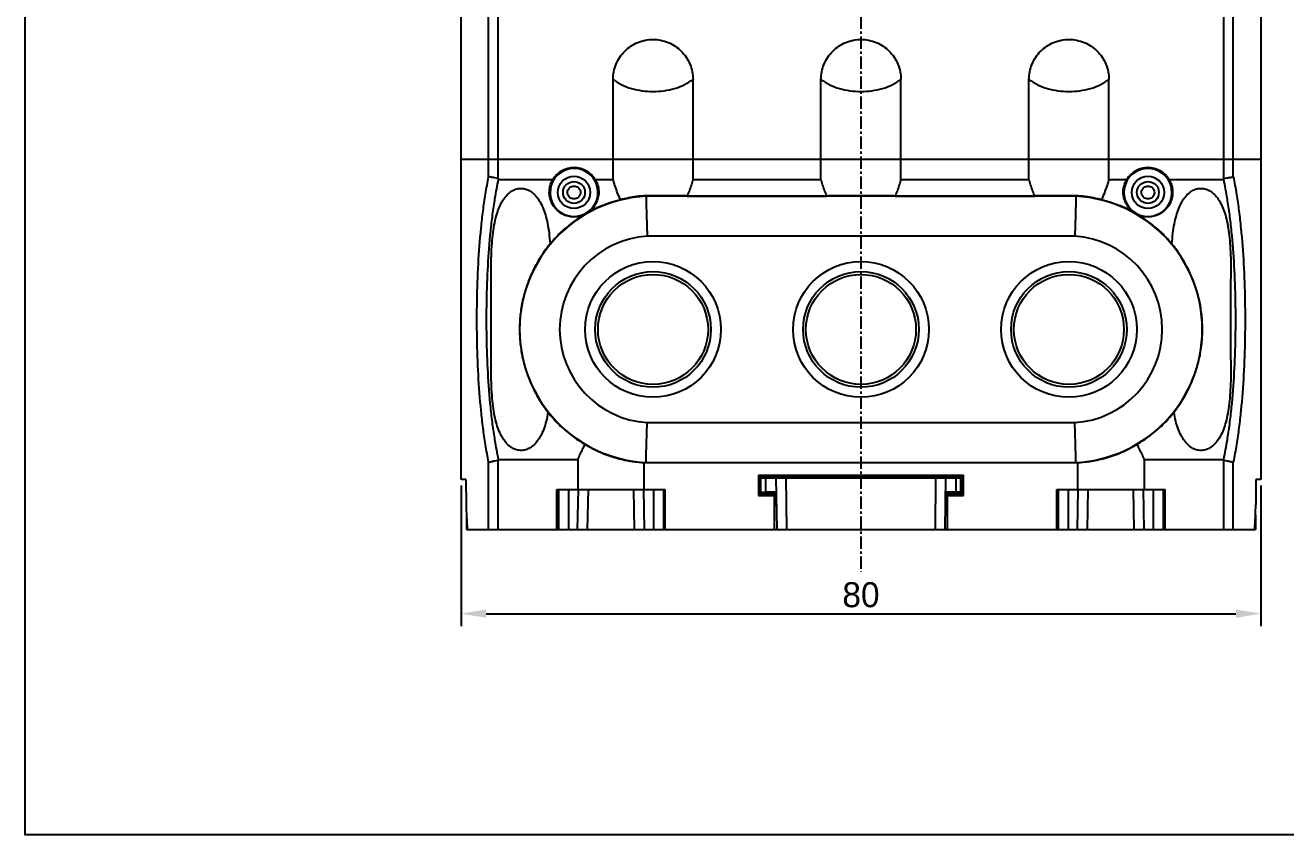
# Model space of a CAD drawing. Header units: millimetres. Extents: x 19 to 859, y 22 to 702.
# Drawn here: x 19.1 to 145.2, y 22.5 to 103.5 of the extents above; entities that cross this region are included whole.
import ezdxf

# ---------------------------------------------------------------- set-up
doc = ezdxf.new("R2010")
doc.units = ezdxf.units.MM
doc.linetypes.add('CENTER', pattern=[2, 1.25, -0.25, 0.25, -0.25])
doc.layers.add('02___PRT_ALL_AXES', color=7, linetype='Continuous')
doc.layers.add('도면층1', color=7, linetype='Continuous')
doc.styles.get("Standard").update_dxf_attribs({"font": 'BareunDotumPro1.ttf'})
doc.dimstyles.new('ISO-25', dxfattribs={"dimtxt": 2.5, "dimasz": 2.5, "dimexe": 1.25, "dimexo": 0.625, "dimtad": 1, "dimtxsty": 'Standard', "dimcen": 2.5, "dimadec": 0, "dimazin": 0, "dimtfac": 1, "dimtmove": 0, "dimatfit": 3, "dimfxl": 0, "dimarcsym": 0})

# ---------------------------------------------------------------- blocks, each defined once
blk = doc.blocks.new('*D17')
at = {"color": 0, "lineweight": -2}
for p, q in [((62.67, 57.4), (62.67, 43.34)), ((142.67, 57.4), (142.67, 43.34)), ((65.17, 44.59), (140.17, 44.59))]:
    blk.add_line(p, q, dxfattribs=at)
at = {"color": 0}
for points in [[(65.17, 45.01), (65.17, 44.18), (62.67, 44.59)], [(140.17, 44.18), (140.17, 45.01), (142.67, 44.59)]]:
    blk.add_solid(points, dxfattribs=at)
at = {"layer": 'Defpoints', "color": 0}
for p in [(62.67, 58.03), (142.67, 58.03), (142.67, 44.59)]:
    blk.add_point(p, dxfattribs=at)
at = {"color": 0, "insert": (102.67, 46.47), "char_height": 2.5, "attachment_point": 5}
blk.add_mtext('80', dxfattribs=at)

msp = doc.modelspace()

# ---------------------------------------------------------------- linework, layer by layer
at = {"color": 7, "linetype": 'Continuous'}
for p, q in [((62.672, 58.027), (62.672, 142.727)), ((65.433, 88.295), (65.433, 142.727)), ((66.378, 88.118), (66.378, 142.727)), ((138.967, 88.118), (138.967, 142.727)), ((139.911, 88.295), (139.911, 142.727)), ((142.672, 142.727), (142.672, 58.027)), ((77.872, 88.027), (77.872, 98.027)), ((85.872, 88.027), (85.872, 98.027)), ((98.672, 88.027), (98.672, 98.027)), ((106.672, 88.027), (106.672, 98.027)), ((119.472, 88.027), (119.472, 98.027)), ((127.472, 88.027), (127.472, 98.027)), ((142.672, 90.027), (62.672, 90.027)), ((66.426, 88.027), (71.857, 88.027)), ((71.656, 87.353), (71.572, 86.727)), ((76.088, 88.027), (77.872, 88.027)), ((85.872, 88.027), (98.672, 88.027)), ((106.672, 88.027), (119.472, 88.027)), ((127.472, 88.027), (129.257, 88.027)), ((133.488, 88.027), (138.919, 88.027)), ((81.171, 86.345), (81.169, 86.395)), ((124.174, 86.345), (81.171, 86.345)), ((85.291, 86.368), (99.254, 86.368)), ((106.091, 86.368), (120.054, 86.368)), ((124.174, 86.345), (124.175, 86.395)), ((128.974, 86.651), (129.077, 86.027)), ((124.059, 82.346), (81.285, 82.346)), ((81.285, 63.707), (124.059, 63.707)), ((65.433, 53.027), (65.433, 59.758)), ((66.378, 53.027), (66.378, 59.935)), ((74.365, 60.027), (74.365, 57.027)), ((80.979, 57.027), (80.979, 59.712)), ((81.171, 59.708), (81.17, 59.701)), ((81.17, 59.701), (124.174, 59.701)), ((81.171, 59.708), (124.174, 59.708)), ((124.174, 59.708), (124.174, 59.701)), ((124.365, 57.027), (124.365, 59.712)), ((130.979, 60.027), (130.979, 57.027)), ((138.967, 53.027), (138.967, 59.935)), ((139.911, 53.027), (139.911, 59.758)), ((63.166, 58.027), (62.672, 58.027)), ((63.166, 58.027), (63.172, 55.526)), ((92.418, 58.431), (112.927, 58.431)), ((92.418, 58.431), (92.522, 58.327)), ((92.418, 58.431), (92.418, 56.422)), ((92.505, 58.027), (92.672, 58.027)), ((92.505, 58.027), (92.505, 56.509)), ((112.822, 58.327), (92.522, 58.327)), ((92.522, 58.327), (92.522, 58.027)), ((92.672, 58.177), (112.672, 58.177)), ((92.672, 56.585), (92.672, 58.177)), ((93.172, 56.742), (93.172, 58.177)), ((94.172, 58.177), (94.262, 53.027)), ((95.172, 58.177), (95.21, 53.027)), ((110.135, 53.027), (110.172, 58.177)), ((111.082, 53.027), (111.172, 58.177)), ((112.172, 58.177), (112.172, 56.742)), ((112.672, 56.585), (112.672, 58.177)), ((112.84, 58.027), (112.672, 58.027)), ((112.927, 58.431), (112.822, 58.327)), ((112.822, 58.027), (112.822, 58.327)), ((112.84, 58.027), (112.84, 56.509)), ((112.927, 56.422), (112.927, 58.431)), ((142.179, 58.027), (142.173, 55.526)), ((142.672, 58.027), (142.179, 58.027)), ((72.248, 57.027), (83.097, 57.027)), ((72.248, 53.027), (72.248, 57.027)), ((72.405, 57.027), (72.405, 53.027)), ((73.405, 57.027), (73.405, 53.027)), ((74.335, 53.027), (74.405, 57.027)), ((75.335, 53.027), (75.405, 57.027)), ((80.01, 53.027), (79.94, 57.027)), ((81.01, 53.027), (80.94, 57.027)), ((81.94, 53.027), (81.94, 57.027)), ((82.939, 53.027), (82.939, 57.027)), ((83.097, 53.027), (83.097, 57.027)), ((94.197, 56.742), (93.172, 56.742)), ((112.172, 56.742), (111.147, 56.742)), ((122.248, 57.027), (133.097, 57.027)), ((122.248, 53.027), (122.248, 57.027)), ((122.405, 57.027), (122.405, 53.027)), ((123.405, 57.027), (123.405, 53.027)), ((124.335, 53.027), (124.405, 57.027)), ((125.335, 53.027), (125.405, 57.027)), ((130.01, 53.027), (129.94, 57.027)), ((131.01, 53.027), (130.94, 57.027)), ((131.94, 53.027), (131.94, 57.027)), ((132.939, 53.027), (132.939, 57.027)), ((133.097, 53.027), (133.097, 57.027)), ((92.418, 56.422), (92.505, 56.509)), ((92.418, 56.422), (94.022, 56.422)), ((92.505, 56.509), (94.022, 56.509)), ((94.022, 56.428), (93, 56.461)), ((93.031, 56.476), (94.022, 56.504)), ((93.031, 56.461), (93.031, 56.476)), ((93.172, 56.577), (94.2, 56.577)), ((94.022, 53.027), (94.022, 56.504)), ((94.022, 55.557), (94.206, 55.567)), ((94.206, 55.567), (94.218, 55.567)), ((111.127, 55.567), (111.139, 55.567)), ((111.139, 55.567), (111.322, 55.557)), ((111.144, 56.577), (112.172, 56.577)), ((111.322, 56.509), (112.84, 56.509)), ((111.322, 56.504), (112.314, 56.476)), ((111.322, 53.027), (111.322, 56.504)), ((112.344, 56.461), (111.322, 56.428)), ((111.322, 56.422), (112.927, 56.422)), ((112.314, 56.461), (112.314, 56.476)), ((112.927, 56.422), (112.84, 56.509)), ((63.223, 53.027), (142.122, 53.027))]:
    msp.add_line(p, q, dxfattribs=at)
msp.add_lwpolyline([(19.082, 603.511), (858.998, 603.511), (858.998, 22.473), (19.082, 22.473)], close=True)
for centre, radius in [((73.972, 86.727), 1.618), ((131.372, 86.727), 1.618), ((73.972, 86.727), 1.095), ((131.372, 86.727), 1.095), ((81.872, 73.027), 6.79), ((102.672, 73.027), 6.79), ((123.472, 73.027), 6.79), ((81.872, 73.027), 5.79), ((81.872, 73.027), 5.5), ((102.672, 73.027), 5.79), ((102.672, 73.027), 5.5), ((123.472, 73.027), 5.79), ((123.472, 73.027), 5.5)]:
    msp.add_circle(centre, radius, dxfattribs=at)
for centre, radius, start, end in [((73.972, 86.727), 2.4, 180, 164.85829), ((73.972, 86.727), 2.483, 31.57262, 148.42738), ((131.372, 86.727), 2.4, 196.95776, 181.81631), ((131.372, 86.727), 2.483, 31.57262, 148.42738), ((81.872, 73.027), 13.337, 93.01635, 266.98365), ((123.472, 73.027), 13.337, 273.01635, 86.98365), ((81.872, 73.027), 9.338, 93.60507, 266.39493), ((123.472, 73.027), 9.338, 273.60507, 86.39493), ((81.872, 73.027), 13.344, 266.16375, 266.98448), ((123.472, 73.027), 13.344, 273.01552, 273.83625)]:
    msp.add_arc(centre, radius, start, end, dxfattribs=at)
for points, knots in [([(77.872, 98.027), (77.872, 98.547), (78.08, 99.599), (78.971, 100.928), (80.3, 101.818), (81.352, 102.027), (81.872, 102.027)], [0, 0, 0, 0, 1.5607228, 3.1214453, 4.6821679, 6.2428905, 6.2428905, 6.2428905, 6.2428905]), ([(81.872, 102.027), (82.393, 102.027), (83.444, 101.818), (84.774, 100.928), (85.664, 99.599), (85.872, 98.547), (85.872, 98.027)], [0, 0, 0, 0, 1.5607226, 3.1214452, 4.6821677, 6.2428905, 6.2428905, 6.2428905, 6.2428905]), ([(98.672, 98.027), (98.672, 98.547), (98.88, 99.599), (99.771, 100.928), (101.1, 101.818), (102.152, 102.027), (102.672, 102.027)], [0, 0, 0, 0, 1.5607228, 3.1214453, 4.6821679, 6.2428905, 6.2428905, 6.2428905, 6.2428905]), ([(102.672, 102.027), (103.193, 102.027), (104.244, 101.818), (105.574, 100.928), (106.464, 99.599), (106.672, 98.547), (106.672, 98.027)], [0, 0, 0, 0, 1.5607226, 3.1214452, 4.6821677, 6.2428905, 6.2428905, 6.2428905, 6.2428905]), ([(119.472, 98.027), (119.472, 98.547), (119.68, 99.599), (120.571, 100.928), (121.9, 101.818), (122.952, 102.027), (123.472, 102.027)], [0, 0, 0, 0, 1.5607228, 3.1214453, 4.6821679, 6.2428905, 6.2428905, 6.2428905, 6.2428905]), ([(123.472, 102.027), (123.993, 102.027), (125.044, 101.818), (126.374, 100.928), (127.264, 99.599), (127.472, 98.547), (127.472, 98.027)], [0, 0, 0, 0, 1.5607226, 3.1214452, 4.6821677, 6.2428905, 6.2428905, 6.2428905, 6.2428905]), ([(77.872, 98.027), (78.142, 97.824), (78.735, 97.468), (79.718, 97.096), (80.776, 96.874), (81.872, 96.801), (82.969, 96.874), (84.026, 97.096), (85.01, 97.468), (85.602, 97.824), (85.872, 98.027)], [0, 0, 0, 0, 1.0123135, 2.0590293, 3.1408079, 4.2429983, 5.3451888, 6.4269674, 7.4736831, 8.4859966, 8.4859966, 8.4859966, 8.4859966]), ([(98.672, 98.027), (98.942, 97.824), (99.535, 97.468), (100.518, 97.096), (101.576, 96.874), (102.672, 96.801), (103.769, 96.874), (104.826, 97.096), (105.81, 97.468), (106.402, 97.824), (106.672, 98.027)], [0, 0, 0, 0, 1.0123135, 2.0590293, 3.1408079, 4.2429983, 5.3451888, 6.4269674, 7.4736831, 8.4859966, 8.4859966, 8.4859966, 8.4859966]), ([(119.472, 98.027), (119.742, 97.824), (120.335, 97.468), (121.318, 97.096), (122.376, 96.874), (123.472, 96.801), (124.569, 96.874), (125.626, 97.096), (126.61, 97.468), (127.202, 97.824), (127.472, 98.027)], [0, 0, 0, 0, 1.0123135, 2.0590293, 3.1408079, 4.2429983, 5.3451888, 6.4269674, 7.4736831, 8.4859966, 8.4859966, 8.4859966, 8.4859966]), ([(65.433, 59.757), (65.375, 60.043), (65.264, 60.623), (65.07, 61.758), (64.866, 63.181), (64.603, 65.505), (64.38, 68.507), (64.254, 72.176), (64.254, 75.878), (64.38, 79.546), (64.603, 82.548), (64.866, 84.872), (65.07, 86.295), (65.264, 87.43), (65.375, 88.01), (65.433, 88.296)], [0, 0, 0, 0, 0.8760099, 1.7718813, 3.4530121, 5.1890708, 8.7874478, 12.4800403, 16.1985278, 19.8910138, 23.4893379, 25.2254091, 26.9065772, 27.8025164, 28.6785989, 28.6785989, 28.6785989, 28.6785989]), ([(66.378, 88.118), (66.274, 88.137), (66.065, 88.176), (65.751, 88.236), (65.539, 88.275), (65.433, 88.295)], [0, 0, 0, 0, 0.31645168, 0.63682698, 0.96101966, 0.96101966, 0.96101966, 0.96101966]), ([(138.967, 88.118), (139.07, 88.137), (139.279, 88.176), (139.594, 88.236), (139.805, 88.275), (139.911, 88.295)], [0, 0, 0, 0, 0.31645251, 0.63682839, 0.96102139, 0.96102139, 0.96102139, 0.96102139]), ([(139.911, 88.296), (139.97, 88.007), (140.082, 87.421), (140.276, 86.281), (140.48, 84.856), (140.743, 82.535), (140.965, 79.538), (141.091, 75.875), (141.091, 72.178), (140.965, 68.515), (140.743, 65.518), (140.48, 63.197), (140.276, 61.772), (140.082, 60.632), (139.97, 60.046), (139.911, 59.757)], [0, 0, 0, 0, 0.8846843, 1.7896084, 3.4687777, 5.2026055, 8.7958603, 12.4828594, 16.1957758, 19.882881, 23.476189, 25.2100047, 26.889137, 27.7939939, 28.6786058, 28.6786058, 28.6786058, 28.6786058]), ([(66.426, 60.027), (66.359, 60.339), (66.232, 60.975), (66.028, 62.146), (65.822, 63.559), (65.564, 65.802), (65.346, 68.699), (65.222, 72.24), (65.222, 75.813), (65.346, 79.354), (65.564, 82.251), (65.822, 84.494), (66.028, 85.907), (66.232, 87.078), (66.359, 87.714), (66.426, 88.027)], [0, 0, 0, 0, 0.9590469, 1.943817, 3.566864, 5.2427451, 8.7160099, 12.2799627, 15.8688386, 19.4326886, 22.9059024, 24.5817956, 26.2048785, 27.1897132, 28.1488309, 28.1488309, 28.1488309, 28.1488309]), ([(65.672, 78.044), (65.672, 78.373), (65.675, 79.162), (65.697, 80.359), (65.759, 81.59), (65.866, 82.681), (66.02, 83.646), (66.225, 84.493), (66.482, 85.229), (66.791, 85.853), (67.152, 86.365), (67.559, 86.756), (68, 87.016), (68.459, 87.144), (68.922, 87.139), (69.381, 87), (69.818, 86.73), (70.219, 86.332), (70.575, 85.816), (70.879, 85.189), (71.132, 84.452), (71.333, 83.603), (71.484, 82.638), (71.55, 81.953), (71.576, 81.591)], [0, 0, 0, 0, 0.986682, 2.3675431, 3.5915967, 4.6817551, 5.6543199, 6.5214363, 7.294764, 7.9856737, 8.6052461, 9.1650169, 9.6663018, 10.1256674, 10.5753639, 11.0391982, 11.5441114, 12.1026988, 12.7227238, 13.4140541, 14.1878356, 15.0552129, 16.027825, 17.1177357, 17.1177357, 17.1177357, 17.1177357]), ([(66.378, 88.118), (66.383, 88.108), (66.394, 88.088), (66.411, 88.058), (66.421, 88.037), (66.426, 88.027)], [0, 0, 0, 0, 0.03452939, 0.06900657, 0.10343203, 0.10343203, 0.10343203, 0.10343203]), ([(71.502, 86.727), (71.501, 86.878), (71.526, 87.183), (71.646, 87.623), (71.779, 87.898), (71.857, 88.027)], [0, 0, 0, 0, 0.4548919, 0.9109671, 1.3629059, 1.3629059, 1.3629059, 1.3629059]), ([(73.325, 86.727), (73.325, 86.803), (73.354, 86.958), (73.474, 87.155), (73.649, 87.296), (73.857, 87.371), (74.08, 87.373), (74.294, 87.298), (74.471, 87.155), (74.591, 86.957), (74.619, 86.803), (74.62, 86.727)], [0, 0, 0, 0, 0.2305825, 0.4592247, 0.6783284, 0.8916416, 1.1120134, 1.3339723, 1.5571951, 1.7837065, 2.0138109, 2.0138109, 2.0138109, 2.0138109]), ([(76.088, 88.027), (76.165, 87.898), (76.298, 87.623), (76.419, 87.183), (76.444, 86.878), (76.443, 86.727)], [0, 0, 0, 0, 0.4519388, 0.9080139, 1.3629059, 1.3629059, 1.3629059, 1.3629059]), ([(78.618, 85.988), (78.518, 86.212), (78.329, 86.664), (78.08, 87.345), (77.937, 87.801), (77.872, 88.027)], [0, 0, 0, 0, 0.7380452, 1.469432, 2.1726361, 2.1726361, 2.1726361, 2.1726361]), ([(85.872, 88.027), (85.82, 87.844), (85.707, 87.475), (85.512, 86.922), (85.367, 86.553), (85.291, 86.368)], [0, 0, 0, 0, 0.5687636, 1.1582226, 1.7583306, 1.7583306, 1.7583306, 1.7583306]), ([(99.254, 86.368), (99.177, 86.553), (99.032, 86.922), (98.838, 87.475), (98.724, 87.844), (98.672, 88.027)], [0, 0, 0, 0, 0.60011, 1.1895694, 1.7583306, 1.7583306, 1.7583306, 1.7583306]), ([(106.672, 88.027), (106.62, 87.844), (106.507, 87.475), (106.312, 86.922), (106.167, 86.553), (106.091, 86.368)], [0, 0, 0, 0, 0.5687636, 1.1582226, 1.7583306, 1.7583306, 1.7583306, 1.7583306]), ([(120.054, 86.368), (119.977, 86.553), (119.832, 86.922), (119.638, 87.475), (119.524, 87.844), (119.472, 88.027)], [0, 0, 0, 0, 0.60011, 1.1895694, 1.7583306, 1.7583306, 1.7583306, 1.7583306]), ([(127.472, 88.027), (127.408, 87.801), (127.265, 87.345), (127.016, 86.664), (126.827, 86.212), (126.727, 85.988)], [0, 0, 0, 0, 0.7032125, 1.4345976, 2.1726361, 2.1726361, 2.1726361, 2.1726361]), ([(128.902, 86.727), (128.901, 86.878), (128.926, 87.183), (129.046, 87.623), (129.179, 87.898), (129.257, 88.027)], [0, 0, 0, 0, 0.4548919, 0.9109671, 1.3629059, 1.3629059, 1.3629059, 1.3629059]), ([(130.725, 86.727), (130.725, 86.803), (130.754, 86.958), (130.874, 87.155), (131.049, 87.296), (131.257, 87.371), (131.48, 87.373), (131.694, 87.298), (131.871, 87.155), (131.991, 86.957), (132.019, 86.803), (132.02, 86.727)], [0, 0, 0, 0, 0.2305825, 0.4592247, 0.6783284, 0.8916416, 1.1120134, 1.3339723, 1.5571951, 1.7837065, 2.0138109, 2.0138109, 2.0138109, 2.0138109]), ([(133.488, 88.027), (133.565, 87.898), (133.698, 87.623), (133.819, 87.183), (133.844, 86.878), (133.843, 86.727)], [0, 0, 0, 0, 0.4519388, 0.9080139, 1.3629059, 1.3629059, 1.3629059, 1.3629059]), ([(133.768, 81.591), (133.794, 81.941), (133.857, 82.605), (134.001, 83.544), (134.192, 84.376), (134.433, 85.105), (134.724, 85.733), (135.065, 86.257), (135.455, 86.67), (135.885, 86.963), (136.347, 87.126), (136.825, 87.152), (137.299, 87.036), (137.748, 86.784), (138.156, 86.406), (138.516, 85.914), (138.825, 85.315), (139.083, 84.613), (139.29, 83.81), (139.449, 82.899), (139.562, 81.877), (139.633, 80.732), (139.668, 79.457), (139.672, 78.562), (139.672, 78.092)], [0, 0, 0, 0, 1.0539133, 1.9995836, 2.8481318, 3.6107793, 4.2979822, 4.9211538, 5.4787102, 5.9913222, 6.4659129, 6.9324471, 7.4068888, 7.9102651, 8.4594167, 9.0619347, 9.732982, 10.4743288, 11.3004237, 12.2190559, 13.2437483, 14.3858049, 15.6577235, 17.0702457, 17.0702457, 17.0702457, 17.0702457]), ([(138.919, 88.027), (138.924, 88.037), (138.934, 88.058), (138.95, 88.088), (138.961, 88.108), (138.967, 88.118)], [0, 0, 0, 0, 0.03442269, 0.06889706, 0.10342364, 0.10342364, 0.10342364, 0.10342364]), ([(138.919, 88.027), (138.986, 87.711), (139.114, 87.07), (139.319, 85.894), (139.524, 84.479), (139.782, 82.239), (139.999, 79.346), (140.123, 75.81), (140.123, 72.243), (139.999, 68.707), (139.782, 65.814), (139.524, 63.574), (139.319, 62.159), (139.114, 60.983), (138.986, 60.342), (138.919, 60.027)], [0, 0, 0, 0, 0.9673975, 1.9609323, 3.5820833, 5.2558095, 8.7241291, 12.2826831, 15.8661821, 19.4248385, 22.8932095, 24.5669239, 26.1880393, 27.1815101, 28.1488371, 28.1488371, 28.1488371, 28.1488371]), ([(74.993, 84.497), (74.811, 84.414), (74.428, 84.293), (73.827, 84.256), (73.234, 84.363), (72.68, 84.612), (72.196, 84.993), (71.815, 85.491), (71.565, 86.081), (71.504, 86.51), (71.502, 86.727)], [0, 0, 0, 0, 0.5979773, 1.1926589, 1.7884346, 2.3889936, 2.9967619, 3.6181055, 4.2495704, 4.9000316, 4.9000316, 4.9000316, 4.9000316]), ([(74.62, 86.727), (74.621, 86.649), (74.594, 86.492), (74.474, 86.291), (74.296, 86.145), (74.084, 86.07), (73.861, 86.07), (73.648, 86.145), (73.47, 86.291), (73.351, 86.493), (73.324, 86.649), (73.325, 86.727)], [0, 0, 0, 0, 0.2330936, 0.464168, 0.689215, 0.9087282, 1.1267077, 1.346244, 1.5718552, 1.8020338, 2.0353214, 2.0353214, 2.0353214, 2.0353214]), ([(76.443, 86.727), (76.441, 86.532), (76.392, 86.146), (76.188, 85.607), (75.875, 85.139), (75.472, 84.758), (75.157, 84.571), (74.993, 84.497)], [0, 0, 0, 0, 0.5851829, 1.1532881, 1.712455, 2.2616519, 2.8022789, 2.8022789, 2.8022789, 2.8022789]), ([(78.618, 85.988), (78.298, 85.908), (77.665, 85.725), (76.74, 85.384), (75.847, 84.977), (75.273, 84.663), (74.993, 84.497)], [0, 0, 0, 0, 0.9886856, 1.9739174, 2.9552556, 3.9327975, 3.9327975, 3.9327975, 3.9327975]), ([(81.169, 86.395), (80.857, 86.378), (80.254, 86.322), (79.403, 86.181), (78.867, 86.055), (78.618, 85.988)], [0, 0, 0, 0, 0.9382236, 1.8134254, 2.5877591, 2.5877591, 2.5877591, 2.5877591]), ([(85.291, 86.368), (85.159, 86.371), (84.879, 86.376), (84.435, 86.382), (83.949, 86.387), (83.428, 86.391), (82.881, 86.394), (82.317, 86.396), (81.744, 86.396), (81.361, 86.396), (81.169, 86.395)], [0, 0, 0, 0, 0.3954218, 0.8410072, 1.3301568, 1.8542977, 2.4040298, 2.9708166, 3.5464098, 4.121554, 4.121554, 4.121554, 4.121554]), ([(81.171, 86.345), (81.171, 86.307), (81.175, 86.168), (81.183, 85.869), (81.196, 85.397), (81.213, 84.775), (81.234, 84.035), (81.258, 83.212), (81.276, 82.639), (81.285, 82.346)], [0, 0, 0, 0, 0.1135276, 0.4177656, 0.8977477, 1.5298871, 2.2831417, 3.1205469, 4.0010384, 4.0010384, 4.0010384, 4.0010384]), ([(106.091, 86.368), (105.854, 86.373), (105.339, 86.381), (104.519, 86.39), (103.616, 86.395), (102.672, 86.397), (101.728, 86.395), (100.826, 86.39), (100.005, 86.381), (99.491, 86.373), (99.254, 86.368)], [0, 0, 0, 0, 0.7104908, 1.5438574, 2.4607669, 3.4184532, 4.3761243, 5.2930236, 6.1263715, 6.8368552, 6.8368552, 6.8368552, 6.8368552]), ([(124.175, 86.395), (123.983, 86.396), (123.599, 86.396), (123.025, 86.396), (122.46, 86.394), (121.913, 86.391), (121.393, 86.387), (120.908, 86.382), (120.465, 86.376), (120.186, 86.371), (120.054, 86.368)], [0, 0, 0, 0, 0.5758976, 1.1529897, 1.7211861, 2.2713839, 2.7946923, 3.2823446, 3.7266461, 4.121554, 4.121554, 4.121554, 4.121554]), ([(124.174, 86.345), (124.173, 86.307), (124.169, 86.168), (124.161, 85.869), (124.149, 85.397), (124.132, 84.775), (124.111, 84.035), (124.086, 83.212), (124.069, 82.639), (124.059, 82.346)], [0, 0, 0, 0, 0.1135276, 0.4177656, 0.8977477, 1.5298871, 2.2831417, 3.1205469, 4.0010384, 4.0010384, 4.0010384, 4.0010384]), ([(126.727, 85.988), (126.478, 86.055), (125.942, 86.181), (125.09, 86.322), (124.488, 86.378), (124.175, 86.395)], [0, 0, 0, 0, 0.7743356, 1.6496364, 2.5877591, 2.5877591, 2.5877591, 2.5877591]), ([(130.352, 84.497), (130.072, 84.663), (129.498, 84.977), (128.604, 85.384), (127.68, 85.725), (127.047, 85.908), (126.727, 85.988)], [0, 0, 0, 0, 0.9778351, 1.9586209, 2.9434435, 3.9327975, 3.9327975, 3.9327975, 3.9327975]), ([(130.352, 84.497), (130.188, 84.571), (129.872, 84.758), (129.47, 85.139), (129.156, 85.607), (128.953, 86.146), (128.904, 86.532), (128.902, 86.727)], [0, 0, 0, 0, 0.5406611, 1.0898741, 1.6490191, 2.2171277, 2.8022789, 2.8022789, 2.8022789, 2.8022789]), ([(133.843, 86.727), (133.841, 86.51), (133.78, 86.081), (133.53, 85.491), (133.149, 84.993), (132.665, 84.612), (132.111, 84.363), (131.517, 84.256), (130.917, 84.293), (130.533, 84.414), (130.352, 84.497)], [0, 0, 0, 0, 0.650493, 1.2819502, 1.903324, 2.5110361, 3.1116044, 3.7073273, 4.3020504, 4.9000316, 4.9000316, 4.9000316, 4.9000316]), ([(132.02, 86.727), (132.021, 86.649), (131.994, 86.492), (131.874, 86.291), (131.696, 86.145), (131.484, 86.07), (131.261, 86.07), (131.048, 86.145), (130.87, 86.291), (130.751, 86.493), (130.724, 86.649), (130.725, 86.727)], [0, 0, 0, 0, 0.2330936, 0.464168, 0.689215, 0.9087282, 1.1267077, 1.346244, 1.5718552, 1.8020338, 2.0353214, 2.0353214, 2.0353214, 2.0353214]), ([(74.993, 84.497), (74.735, 84.343), (74.229, 84.019), (73.505, 83.483), (72.819, 82.9), (72.172, 82.27), (71.77, 81.822), (71.576, 81.591)], [0, 0, 0, 0, 0.9010259, 1.8003713, 2.6997332, 3.6008596, 4.5056401, 4.5056401, 4.5056401, 4.5056401]), ([(133.768, 81.591), (133.575, 81.822), (133.172, 82.271), (132.525, 82.9), (131.838, 83.484), (131.115, 84.019), (130.609, 84.343), (130.352, 84.497)], [0, 0, 0, 0, 0.9048843, 1.8066651, 2.7066495, 3.6059279, 4.5056401, 4.5056401, 4.5056401, 4.5056401]), ([(71.576, 81.591), (71.513, 81.508), (71.347, 81.293), (71.056, 80.898), (70.685, 80.353), (70.265, 79.663), (69.825, 78.824), (69.394, 77.83), (69.002, 76.665), (68.694, 75.336), (68.517, 73.876), (68.507, 72.358), (68.666, 70.88), (68.963, 69.527), (69.349, 68.341), (69.781, 67.319), (70.227, 66.456), (70.656, 65.744), (71.034, 65.185), (71.27, 64.865), (71.372, 64.729)], [0, 0, 0, 0, 0.3137999, 0.8119937, 1.4737878, 2.2905221, 3.2341135, 4.3127178, 5.5394086, 6.9148563, 8.3988948, 9.9426131, 11.4577963, 12.8480745, 14.0911363, 15.1956373, 16.1715353, 17.0030748, 17.6873212, 18.1965491, 18.1965491, 18.1965491, 18.1965491]), ([(133.972, 64.729), (134.074, 64.864), (134.309, 65.184), (134.687, 65.742), (135.116, 66.454), (135.561, 67.314), (135.992, 68.33), (136.377, 69.511), (136.675, 70.861), (136.837, 72.341), (136.828, 73.867), (136.65, 75.337), (136.34, 76.673), (135.947, 77.839), (135.516, 78.831), (135.077, 79.667), (134.658, 80.356), (134.288, 80.899), (133.997, 81.294), (133.832, 81.508), (133.768, 81.591)], [0, 0, 0, 0, 0.5073171, 1.1911244, 2.0223817, 2.9961064, 4.0946355, 5.329952, 6.7162889, 8.2352407, 9.7883133, 11.2833325, 12.6670198, 13.8953031, 14.9704498, 15.9103345, 16.7252424, 17.3862357, 17.8837035, 18.1965243, 18.1965243, 18.1965243, 18.1965243]), ([(71.372, 64.729), (71.321, 64.429), (71.203, 63.865), (70.963, 63.081), (70.67, 62.41), (70.323, 61.852), (69.926, 61.414), (69.49, 61.106), (69.032, 60.935), (68.566, 60.899), (68.103, 60.996), (67.655, 61.228), (67.239, 61.591), (66.868, 62.075), (66.547, 62.674), (66.278, 63.383), (66.062, 64.204), (65.896, 65.141), (65.78, 66.201), (65.708, 67.392), (65.676, 68.667), (65.672, 69.546), (65.672, 69.981)], [0, 0, 0, 0, 0.9134611, 1.7276499, 2.4542659, 3.1043191, 3.6899639, 4.2166439, 4.6914305, 5.139253, 5.5985472, 6.0922641, 6.6368794, 7.2414821, 7.9146161, 8.6675382, 9.5114755, 10.4579863, 11.5190677, 12.7074049, 14.0367795, 15.3442872, 15.3442872, 15.3442872, 15.3442872]), ([(139.672, 69.962), (139.672, 69.488), (139.668, 68.588), (139.633, 67.306), (139.56, 66.155), (139.445, 65.125), (139.283, 64.209), (139.071, 63.4), (138.807, 62.695), (138.489, 62.095), (138.117, 61.603), (137.698, 61.233), (137.247, 60.998), (136.78, 60.898), (136.308, 60.935), (135.841, 61.112), (135.4, 61.43), (135.003, 61.876), (134.66, 62.439), (134.372, 63.107), (134.138, 63.88), (134.023, 64.435), (133.972, 64.729)], [0, 0, 0, 0, 1.4202952, 2.6991618, 3.8482154, 4.8796043, 5.8060752, 6.6377488, 7.3847618, 8.058171, 8.6703147, 9.2240303, 9.7201416, 10.1810023, 10.6372038, 11.12352, 11.6581454, 12.2528123, 12.9036582, 13.6261632, 14.4287188, 15.3243512, 15.3243512, 15.3243512, 15.3243512]), ([(71.372, 64.729), (71.716, 64.298), (72.459, 63.477), (73.711, 62.399), (74.627, 61.788), (75.098, 61.513)], [0, 0, 0, 0, 1.654351, 3.3107969, 4.9463651, 4.9463651, 4.9463651, 4.9463651]), ([(130.247, 61.513), (130.718, 61.788), (131.634, 62.399), (132.885, 63.477), (133.628, 64.298), (133.972, 64.729)], [0, 0, 0, 0, 1.6355651, 3.2920097, 4.9463651, 4.9463651, 4.9463651, 4.9463651]), ([(81.233, 61.99), (81.241, 62.269), (81.258, 62.842), (81.276, 63.414), (81.285, 63.707)], [0, 0, 0, 0, 0.8374052, 1.7178967, 1.7178967, 1.7178967, 1.7178967]), ([(124.111, 61.99), (124.103, 62.269), (124.086, 62.842), (124.069, 63.414), (124.059, 63.707)], [0, 0, 0, 0, 0.8374052, 1.7178967, 1.7178967, 1.7178967, 1.7178967]), ([(81.171, 59.708), (81.171, 59.746), (81.175, 59.885), (81.183, 60.184), (81.196, 60.656), (81.212, 61.223), (81.223, 61.629), (81.229, 61.825)], [0, 0, 0, 0, 0.1135276, 0.4177656, 0.8977477, 1.5298871, 2.1177981, 2.1177981, 2.1177981, 2.1177981]), ([(124.174, 59.708), (124.173, 59.746), (124.169, 59.885), (124.161, 60.184), (124.149, 60.656), (124.133, 61.223), (124.122, 61.629), (124.116, 61.825)], [0, 0, 0, 0, 0.1135276, 0.4177656, 0.8977477, 1.5298871, 2.1177981, 2.1177981, 2.1177981, 2.1177981]), ([(74.365, 60.027), (74.436, 60.203), (74.583, 60.548), (74.828, 61.044), (75.006, 61.36), (75.098, 61.513)], [0, 0, 0, 0, 0.570693, 1.1237338, 1.658999, 1.658999, 1.658999, 1.658999]), ([(75.098, 61.513), (75.335, 61.37), (75.833, 61.091), (76.617, 60.719), (77.436, 60.398), (78.256, 60.141), (79.042, 59.951), (79.766, 59.822), (80.405, 59.746), (80.8, 59.719), (80.979, 59.712)], [0, 0, 0, 0, 0.8329751, 1.7106727, 2.6021359, 3.4686793, 4.28523, 5.0262024, 5.6760457, 6.2139206, 6.2139206, 6.2139206, 6.2139206]), ([(124.365, 59.712), (124.544, 59.719), (124.939, 59.746), (125.578, 59.822), (126.303, 59.951), (127.089, 60.141), (127.908, 60.398), (128.727, 60.719), (129.512, 61.091), (130.009, 61.37), (130.247, 61.513)], [0, 0, 0, 0, 0.5379046, 1.1878319, 1.9287331, 2.7453229, 3.6117738, 4.5032953, 5.3809761, 6.2139206, 6.2139206, 6.2139206, 6.2139206]), ([(130.247, 61.513), (130.339, 61.36), (130.517, 61.044), (130.761, 60.548), (130.909, 60.203), (130.979, 60.027)], [0, 0, 0, 0, 0.5352949, 1.0887055, 1.658999, 1.658999, 1.658999, 1.658999]), ([(65.433, 59.758), (65.539, 59.778), (65.751, 59.817), (66.065, 59.878), (66.274, 59.916), (66.378, 59.935)], [0, 0, 0, 0, 0.32419283, 0.64456815, 0.96101977, 0.96101977, 0.96101977, 0.96101977]), ([(66.426, 60.027), (66.421, 60.016), (66.411, 59.996), (66.394, 59.965), (66.383, 59.945), (66.378, 59.935)], [0, 0, 0, 0, 0.03442528, 0.06890227, 0.10343148, 0.10343148, 0.10343148, 0.10343148]), ([(138.967, 59.935), (138.961, 59.945), (138.95, 59.965), (138.934, 59.996), (138.924, 60.016), (138.919, 60.027)], [0, 0, 0, 0, 0.03452639, 0.06900059, 0.1034231, 0.1034231, 0.1034231, 0.1034231]), ([(138.967, 59.935), (139.07, 59.916), (139.279, 59.878), (139.594, 59.817), (139.805, 59.778), (139.911, 59.758)], [0, 0, 0, 0, 0.31645245, 0.63682835, 0.9610215, 0.9610215, 0.9610215, 0.9610215]), ([(92.672, 56.734), (92.672, 56.739), (92.708, 56.731), (92.744, 56.742), (92.829, 56.739), (92.927, 56.742), (93.046, 56.742), (93.129, 56.742), (93.172, 56.742)], [0, 0, 0, 0, 0.01718912, 0.06719055, 0.14667665, 0.25024031, 0.37082787, 0.50022675, 0.50022675, 0.50022675, 0.50022675]), ([(112.672, 56.734), (112.672, 56.739), (112.637, 56.731), (112.6, 56.742), (112.516, 56.739), (112.417, 56.742), (112.299, 56.742), (112.215, 56.742), (112.172, 56.742)], [0, 0, 0, 0, 0.01718912, 0.06719055, 0.14667665, 0.25024031, 0.37082787, 0.50022675, 0.50022675, 0.50022675, 0.50022675]), ([(63.172, 55.526), (63.19, 55.109), (63.227, 54.276), (63.265, 53.443), (63.285, 53.027)], [0, 0, 0, 0, 1.2512546, 2.5021707, 2.5021707, 2.5021707, 2.5021707]), ([(93.172, 56.577), (93.129, 56.577), (93.046, 56.577), (92.927, 56.577), (92.829, 56.58), (92.744, 56.577), (92.708, 56.588), (92.672, 56.58), (92.672, 56.585)], [0, 0, 0, 0, 0.1293989, 0.24998646, 0.3535501, 0.43303619, 0.48303763, 0.50022675, 0.50022675, 0.50022675, 0.50022675]), ([(112.672, 56.585), (112.672, 56.58), (112.637, 56.588), (112.6, 56.577), (112.516, 56.58), (112.417, 56.577), (112.299, 56.577), (112.215, 56.577), (112.172, 56.577)], [0, 0, 0, 0, 0.01718912, 0.06719055, 0.14667665, 0.25024031, 0.37082787, 0.50022675, 0.50022675, 0.50022675, 0.50022675]), ([(142.06, 53.027), (142.079, 53.443), (142.118, 54.276), (142.155, 55.109), (142.173, 55.526)], [0, 0, 0, 0, 1.2500782, 2.5021707, 2.5021707, 2.5021707, 2.5021707]), ([(94.022, 55.433), (94.051, 55.433), (94.117, 55.432), (94.183, 55.431), (94.22, 55.431)], [0, 0, 0, 0, 0.08636868, 0.19794927, 0.19794927, 0.19794927, 0.19794927]), ([(111.124, 55.431), (111.162, 55.431), (111.228, 55.432), (111.294, 55.433), (111.322, 55.433)], [0, 0, 0, 0, 0.11158059, 0.19794927, 0.19794927, 0.19794927, 0.19794927])]:
    msp.add_open_spline(points, degree=3, knots=knots, dxfattribs=at)
for points in [[(81.229, 61.825), (81.23, 61.88), (81.232, 61.935), (81.233, 61.99)], [(124.116, 61.825), (124.114, 61.88), (124.113, 61.935), (124.111, 61.99)], [(92.899, 56.464), (92.879, 56.436), (92.967, 56.462), (93, 56.461)], [(112.446, 56.464), (112.466, 56.436), (112.378, 56.462), (112.344, 56.461)], [(63.219, 54.459), (63.22, 53.981), (63.222, 53.504), (63.223, 53.027)], [(142.126, 54.459), (142.124, 53.981), (142.123, 53.504), (142.122, 53.027)]]:
    msp.add_open_spline(points, degree=3, dxfattribs=at)
at = {"layer": '02___PRT_ALL_AXES', "color": 7, "linetype": 'Continuous'}
for p, q in [((65.672, 69.99), (65.672, 78.02)), ((139.672, 69.962), (139.672, 78.092)), ((66.426, 60.027), (74.365, 60.027)), ((130.979, 60.027), (138.919, 60.027))]:
    msp.add_line(p, q, dxfattribs=at)
at = {"layer": '도면층1', "color": 1, "linetype": 'CENTER'}
msp.add_line((102.672, 162.325), (102.672, 48.791), dxfattribs=at)

# ---------------------------------------------------------------- dimensions: what is measured, and where the dimension line sits
dim = msp.add_linear_dim(base=(142.672, 44.593), p1=(62.672, 58.027), p2=(142.672, 58.027), dimstyle='ISO-25', override={"dimfxl": 3})
dim.commit()
dim.dimension.update_dxf_attribs({"geometry": '*D17', "text_midpoint": (102.672, 46.468)})

doc.saveas('drawing.dxf')
